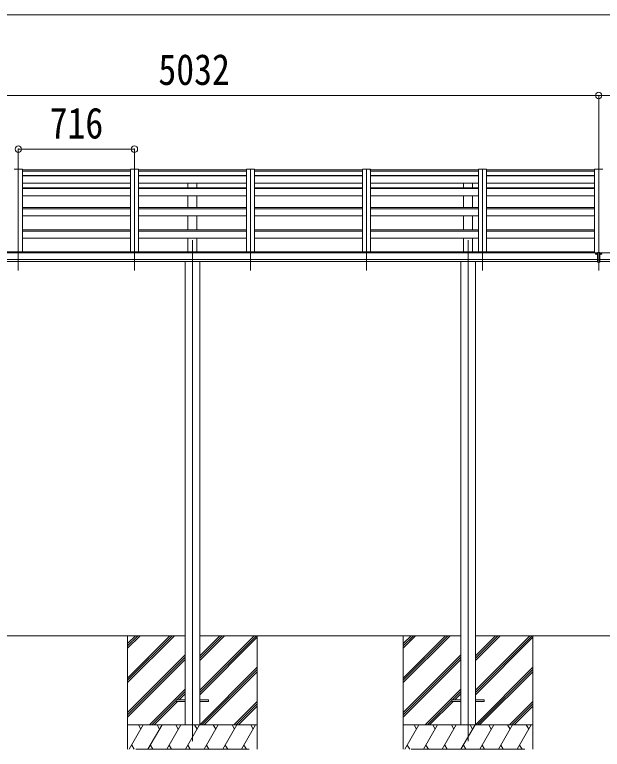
# Model space of a CAD drawing. Units: millimetres at full size, sheet at 1:40. Extents: x -11181 to 11305, y -7804 to 7716.
# Drawn here: x 739 to 4364, y -4439 to 88 of the extents above; entities that cross this region are included whole.
import ezdxf
from ezdxf.enums import TextEntityAlignment as Align

# ---------------------------------------------------------------- set-up
doc = ezdxf.new("R2010")
doc.units = ezdxf.units.MM
doc.header["$LTSCALE"] = 40
doc.header["$PDMODE"] = 32
doc.header["$PDSIZE"] = 40
for name, color, linetype, lineweight in [('0-0_0', 7, 'Continuous', 9), ('0-1_本体', 4, 'Continuous', 9), ('0-2_部品', 7, 'Continuous', 9), ('0-3_ELV2', 4, 'Continuous', 9), ('0-8_PARTS2', 2, 'Continuous', 9), ('0-A_寸法', 6, 'Continuous', 9)]:
    doc.layers.add(name, color=color, linetype=linetype, lineweight=lineweight)
doc.styles.add('ＭＳ ゴシック', font='')
doc.styles.get('ＭＳ ゴシック').set_extended_font_data('MS Gothic')

msp = doc.modelspace()

# ---------------------------------------------------------------- linework, layer by layer
at = {"layer": '0-0_0'}
for p, q in [((181.14, -3739.43), (1790.74, -3739.43)), ((1435.94, -3739.43), (1435.94, -4439.43)), ((1435.94, -4000.16), (1696.67, -3739.43)), ((1435.94, -4014.3), (1710.82, -3739.43)), ((1435.94, -4028.44), (1724.96, -3739.43)), ((1435.94, -3816.31), (1512.83, -3739.43)), ((1435.94, -3802.17), (1498.68, -3739.43)), ((1435.94, -3788.02), (1484.54, -3739.43)), ((1881.14, -3739.43), (3490.74, -3739.43)), ((1881.14, -4075.45), (2217.17, -3739.43)), ((1881.14, -4089.6), (2231.32, -3739.43)), ((1881.14, -3891.61), (2033.33, -3739.43)), ((1881.14, -3877.47), (2019.18, -3739.43)), ((1881.14, -3863.32), (2005.04, -3739.43)), ((1881.14, -4103.74), (2235.94, -3748.94)), ((2235.94, -3739.43), (2235.94, -4439.43)), ((3135.94, -3739.43), (3135.94, -4439.43)), ((3135.94, -4000.16), (3396.67, -3739.43)), ((3135.94, -4014.3), (3410.82, -3739.43)), ((3135.94, -4028.44), (3424.96, -3739.43)), ((3135.94, -3816.31), (3212.83, -3739.43)), ((3135.94, -3802.17), (3198.68, -3739.43)), ((3135.94, -3788.02), (3184.54, -3739.43)), ((3581.14, -3739.43), (4361.94, -3739.43)), ((3581.14, -4075.45), (3917.17, -3739.43)), ((3581.14, -4089.6), (3931.32, -3739.43)), ((3581.14, -3891.61), (3733.33, -3739.43)), ((3581.14, -3877.47), (3719.18, -3739.43)), ((3581.14, -3863.32), (3705.04, -3739.43)), ((3581.14, -4103.74), (3935.94, -3748.94)), ((3935.94, -3739.43), (3935.94, -4439.43)), ((5102.74, -3739.43), (4321.94, -3739.43)), ((1435.94, -4212.29), (1790.74, -3857.49)), ((1435.94, -4226.43), (1790.74, -3871.63)), ((1435.94, -4240.57), (1790.74, -3885.77)), ((3135.94, -4212.29), (3490.74, -3857.49)), ((3135.94, -4226.43), (3490.74, -3871.63)), ((3135.94, -4240.57), (3490.74, -3885.77)), ((1881.14, -4287.59), (2235.94, -3932.79)), ((3581.14, -4287.59), (3935.94, -3932.79)), ((1893.44, -4289.43), (2235.94, -3946.93)), ((1907.59, -4289.43), (2235.94, -3961.07)), ((3593.44, -4289.43), (3935.94, -3946.93)), ((3607.59, -4289.43), (3935.94, -3961.07)), ((1570.94, -4289.43), (1790.74, -4069.62)), ((3270.94, -4289.43), (3490.74, -4069.62)), ((1739.59, -4134.92), (1790.74, -4083.76)), ((1753.73, -4134.92), (1790.74, -4097.9)), ((3439.59, -4134.92), (3490.74, -4083.76)), ((3453.73, -4134.92), (3490.74, -4097.9)), ((1585.08, -4289.43), (1735.94, -4138.56)), ((1599.22, -4289.43), (1744.73, -4143.92)), ((2091.44, -4289.43), (2235.94, -4144.92)), ((2105.58, -4289.43), (2235.94, -4159.06)), ((3285.08, -4289.43), (3435.94, -4138.56)), ((3299.22, -4289.43), (3444.73, -4143.92)), ((3791.44, -4289.43), (3935.94, -4144.92)), ((3805.58, -4289.43), (3935.94, -4159.06)), ((2119.72, -4289.43), (2235.94, -4173.2)), ((3819.72, -4289.43), (3935.94, -4173.2)), ((2235.94, -4289.43), (1435.94, -4289.43)), ((1446.23, -4439.43), (1532.84, -4289.43)), ((1517.84, -4315.41), (1502.83, -4289.43)), ((1561.7, -4439.43), (1648.31, -4289.43)), ((1633.3, -4315.41), (1618.3, -4289.43)), ((1677.17, -4439.43), (1763.78, -4289.43)), ((1748.78, -4315.41), (1733.77, -4289.43)), ((1792.64, -4439.43), (1879.25, -4289.43)), ((1864.25, -4315.41), (1849.24, -4289.43)), ((1908.11, -4439.43), (1994.72, -4289.43)), ((1979.72, -4315.41), (1964.72, -4289.43)), ((2023.58, -4439.43), (2110.19, -4289.43)), ((2080.19, -4289.43), (2095.19, -4315.41)), ((2139.05, -4439.43), (2225.66, -4289.43)), ((2195.66, -4289.43), (2210.66, -4315.41)), ((3935.94, -4289.43), (3135.94, -4289.43)), ((3146.23, -4439.43), (3232.84, -4289.43)), ((3217.84, -4315.41), (3202.83, -4289.43)), ((3261.7, -4439.43), (3348.31, -4289.43)), ((3333.3, -4315.41), (3318.3, -4289.43)), ((3377.17, -4439.43), (3463.78, -4289.43)), ((3448.78, -4315.41), (3433.77, -4289.43)), ((3492.64, -4439.43), (3579.25, -4289.43)), ((3564.25, -4315.41), (3549.24, -4289.43)), ((3608.11, -4439.43), (3694.72, -4289.43)), ((3679.72, -4315.41), (3664.72, -4289.43)), ((3723.58, -4439.43), (3810.19, -4289.43)), ((3780.19, -4289.43), (3795.19, -4315.41)), ((3839.05, -4439.43), (3925.66, -4289.43)), ((3895.66, -4289.43), (3910.66, -4315.41)), ((1461.23, -4413.45), (1476.23, -4439.43)), ((1576.7, -4413.45), (1591.7, -4439.43)), ((1692.17, -4413.45), (1707.17, -4439.43)), ((1807.64, -4413.45), (1822.64, -4439.43)), ((1923.11, -4413.45), (1938.11, -4439.43)), ((2038.58, -4413.45), (2053.58, -4439.43)), ((2154.05, -4413.45), (2169.05, -4439.43)), ((3161.23, -4413.45), (3176.23, -4439.43)), ((3276.7, -4413.45), (3291.7, -4439.43)), ((3392.17, -4413.45), (3407.17, -4439.43)), ((3507.64, -4413.45), (3522.64, -4439.43)), ((3623.11, -4413.45), (3638.11, -4439.43)), ((3738.58, -4413.45), (3753.58, -4439.43)), ((3854.05, -4413.45), (3869.05, -4439.43)), ((1485.94, -4439.43), (2185.94, -4439.43)), ((3185.94, -4439.43), (3885.94, -4439.43))]:
    msp.add_line(p, q, dxfattribs=at)
at = {"layer": '0-1_本体'}
for p, q in [((786.94, -863.18), (736.94, -863.18)), ((786.94, -863.18), (786.94, -1373.3)), ((786.94, -876.18), (1452.94, -876.18)), ((786.94, -902.8), (1452.94, -902.8)), ((786.94, -905.33), (1452.94, -905.33)), ((1452.94, -863.18), (1452.94, -1373.3)), ((1502.94, -863.18), (1452.94, -863.18)), ((1502.94, -863.18), (1502.94, -1373.3)), ((1502.94, -876.18), (2168.94, -876.18)), ((1502.94, -902.8), (2168.94, -902.8)), ((1502.94, -905.33), (2168.94, -905.33)), ((2168.94, -863.18), (2168.94, -1373.3)), ((2218.94, -863.18), (2168.94, -863.18)), ((2218.94, -863.18), (2218.94, -1373.3)), ((2218.94, -876.18), (2884.94, -876.18)), ((2218.94, -902.8), (2884.94, -902.8)), ((2218.94, -905.33), (2884.94, -905.33)), ((2884.94, -863.18), (2884.94, -1373.3)), ((2934.94, -863.18), (2884.94, -863.18)), ((2934.94, -863.18), (2934.94, -1373.3)), ((2934.94, -876.18), (3600.94, -876.18)), ((2934.94, -902.8), (3600.94, -902.8)), ((2934.94, -905.33), (3600.94, -905.33)), ((3600.94, -863.18), (3600.94, -1373.3)), ((3650.94, -863.18), (3600.94, -863.18)), ((3650.94, -863.18), (3650.94, -1373.3)), ((3650.94, -876.18), (4316.94, -876.18)), ((3650.94, -902.8), (4316.94, -902.8)), ((3650.94, -905.33), (4316.94, -905.33)), ((4316.94, -863.18), (4316.94, -1379.83)), ((4352.24, -863.18), (4316.94, -863.18)), ((4331.64, -863.18), (4366.94, -863.18)), ((786.94, -950.08), (1452.94, -950.08)), ((1502.94, -950.08), (2168.94, -950.08)), ((1808.44, -978.23), (1808.44, -950.08)), ((1863.44, -978.23), (1863.44, -950.08)), ((2218.94, -950.08), (2884.94, -950.08)), ((2934.94, -950.08), (3600.94, -950.08)), ((3508.44, -978.23), (3508.44, -950.08)), ((3563.44, -978.23), (3563.44, -950.08)), ((3650.94, -950.08), (4316.94, -950.08)), ((786.94, -978.23), (1452.94, -978.23)), ((786.94, -983.2), (1452.94, -983.2)), ((1502.94, -978.23), (2168.94, -978.23)), ((1502.94, -983.2), (2168.94, -983.2)), ((2218.94, -978.23), (2884.94, -978.23)), ((2218.94, -983.2), (2884.94, -983.2)), ((2934.94, -978.23), (3600.94, -978.23)), ((2934.94, -983.2), (3600.94, -983.2)), ((3650.94, -978.23), (4316.94, -978.23)), ((3650.94, -983.2), (4316.94, -983.2)), ((786.94, -1027.41), (1452.94, -1027.41)), ((1502.94, -1027.41), (2168.94, -1027.41)), ((1808.44, -1100.93), (1808.44, -1027.41)), ((1863.44, -1100.93), (1863.44, -1027.41)), ((2218.94, -1027.41), (2884.94, -1027.41)), ((2934.94, -1027.41), (3600.94, -1027.41)), ((3508.44, -1100.93), (3508.44, -1027.41)), ((3563.44, -1100.93), (3563.44, -1027.41)), ((3650.94, -1027.41), (4316.94, -1027.41)), ((786.94, -1100.93), (1452.94, -1100.93)), ((786.94, -1107.83), (1452.94, -1107.83)), ((1502.94, -1100.93), (2168.94, -1100.93)), ((1502.94, -1107.83), (2168.94, -1107.83)), ((2218.94, -1100.93), (2884.94, -1100.93)), ((2218.94, -1107.83), (2884.94, -1107.83)), ((2934.94, -1100.93), (3600.94, -1100.93)), ((2934.94, -1107.83), (3600.94, -1107.83)), ((3650.94, -1100.93), (4316.94, -1100.93)), ((3650.94, -1107.83), (4316.94, -1107.83)), ((786.94, -1151.38), (1452.94, -1151.38)), ((1502.94, -1151.38), (2168.94, -1151.38)), ((1808.44, -1238.39), (1808.44, -1151.38)), ((1863.44, -1238.39), (1863.44, -1151.38)), ((2218.94, -1151.38), (2884.94, -1151.38)), ((2934.94, -1151.38), (3600.94, -1151.38)), ((3508.44, -1238.39), (3508.44, -1151.38)), ((3563.44, -1238.39), (3563.44, -1151.38)), ((3650.94, -1151.38), (4316.94, -1151.38)), ((786.94, -1238.39), (1452.94, -1238.39)), ((786.94, -1245.29), (1452.94, -1245.29)), ((1502.94, -1238.39), (2168.94, -1238.39)), ((1502.94, -1245.29), (2168.94, -1245.29)), ((2218.94, -1238.39), (2884.94, -1238.39)), ((2218.94, -1245.29), (2884.94, -1245.29)), ((2934.94, -1238.39), (3600.94, -1238.39)), ((2934.94, -1245.29), (3600.94, -1245.29)), ((3650.94, -1238.39), (4316.94, -1238.39)), ((3650.94, -1245.29), (4316.94, -1245.29)), ((786.94, -1288.84), (1452.94, -1288.84)), ((1502.94, -1288.84), (2168.94, -1288.84)), ((1808.44, -1373.5), (1808.44, -1288.84)), ((1863.44, -1373.5), (1863.44, -1288.84)), ((2218.94, -1288.84), (2884.94, -1288.84)), ((2934.94, -1288.84), (3600.94, -1288.84)), ((3508.44, -1373.5), (3508.44, -1288.84)), ((3563.44, -1373.5), (3563.44, -1288.84)), ((3650.94, -1288.84), (4316.94, -1288.84)), ((4335.44, -1379.83), (-663.56, -1379.83)), ((4311.94, -1373.3), (-640.06, -1373.3)), ((4311.94, -1379.83), (4311.94, -1373.3)), ((4348.44, -1379.83), (9347.44, -1379.83)), ((-663.56, -1421.43), (4335.44, -1421.43)), ((4335.44, -1433.28), (-663.56, -1433.21)), ((1790.74, -1433.37), (1790.74, -4289.44)), ((1881.14, -1433.37), (1881.14, -4289.44)), ((3490.74, -1433.37), (3490.74, -4289.44)), ((3581.14, -1433.37), (3581.14, -4289.44)), ((9347.44, -1421.43), (4348.44, -1421.43)), ((4348.44, -1433.28), (9347.44, -1433.21))]:
    msp.add_line(p, q, dxfattribs=at)
at = {"layer": '0-2_部品', "color": 4}
for p, q in [((1452.94, -867.47), (786.94, -867.47)), ((2168.94, -867.47), (1502.94, -867.47)), ((2880.02, -867.47), (2218.94, -867.47)), ((3600.94, -867.47), (2930.02, -867.47)), ((4316.94, -867.47), (3650.94, -867.47)), ((1735.94, -4134.93), (1735.94, -4143.93)), ((1735.94, -4134.93), (1790.94, -4134.93)), ((1735.94, -4143.93), (1790.94, -4143.93)), ((1880.94, -4134.93), (1935.94, -4134.93)), ((1880.94, -4143.93), (1935.94, -4143.93)), ((1935.94, -4134.93), (1935.94, -4143.93)), ((3435.94, -4134.93), (3435.94, -4143.93)), ((3435.94, -4134.93), (3490.94, -4134.93)), ((3435.94, -4143.93), (3490.94, -4143.93)), ((3580.94, -4134.93), (3635.94, -4134.93)), ((3580.94, -4143.93), (3635.94, -4143.93)), ((3635.94, -4134.93), (3635.94, -4143.93))]:
    msp.add_line(p, q, dxfattribs=at)
at = {"layer": '0-3_ELV2'}
for p, q in [((4327.47, -1385.02), (4327.47, -1386.68)), ((4327.47, -1385.92), (4328.47, -1385.92)), ((4328.47, -1386.68), (4328.47, -1385.02)), ((4329.47, -1385.78), (4330.47, -1385.78)), ((4335.45, -1377.34), (4335.44, -1436.2)), ((4354.42, -1385.78), (4353.42, -1385.78)), ((4355.42, -1385.02), (4355.42, -1386.68)), ((4355.42, -1385.92), (4356.42, -1385.92)), ((4356.42, -1386.68), (4356.42, -1385.02)), ((4335.44, -1423.04), (4348.45, -1423.04))]:
    msp.add_line(p, q, dxfattribs=at)
for points in [[(4326.47, -1384.88), (4325.47, -1384.88), (4325.47, -1385.78), (4326.47, -1385.78)], [(4328.47, -1383.98), (4328.47, -1383.08), (4327.47, -1383.08), (4327.47, -1383.98)], [(4327.47, -1386.68), (4327.47, -1387.58), (4328.47, -1387.58), (4328.47, -1386.68)], [(4330.47, -1385.78), (4330.47, -1384.88), (4329.47, -1384.88)], [(4335.45, -1377.34), (4348.45, -1377.34), (4348.45, -1436.2), (4335.44, -1436.2)], [(4353.42, -1385.78), (4353.42, -1384.88), (4354.42, -1384.88)], [(4355.42, -1383.98), (4355.42, -1383.08), (4356.42, -1383.08), (4356.42, -1383.98)], [(4356.42, -1386.68), (4356.42, -1387.58), (4355.42, -1387.58), (4355.42, -1386.68)], [(4357.42, -1384.88), (4358.42, -1384.88), (4358.42, -1385.78), (4357.42, -1385.78)]]:
    msp.add_lwpolyline(points, dxfattribs=at)
for centre, major_axis in [((4327.97, -1385.03), (5.9, 0)), ((4355.92, -1385.03), (-5.9, 0))]:
    msp.add_ellipse(centre, major_axis=major_axis, ratio=0.9, dxfattribs=at)
for centre, major_axis, start_param, end_param in [((4327.97, -1385.33), (5.9, 0), 6.2831853, 9.424778), ((4326.47, -1383.98), (-1, 0), 1.5707963, 3.1415927), ((4326.47, -1386.68), (1, 0), 6.2831853, 7.8539816), ((4326.47, -1385.02), (1, 0), 6.2831853, 6.9023328), ((4329.47, -1383.98), (1, 0), 3.1415927, 4.712389), ((4329.47, -1385.02), (-1, 0), 5.6640378, 6.2831853), ((4329.47, -1386.68), (-1, 0), 4.712389, 6.2831853), ((4355.92, -1385.33), (-5.9, 0), 3.1415927, 6.2831853), ((4354.42, -1383.98), (-1, 0), 1.5707963, 3.1415927), ((4354.42, -1386.68), (1, 0), 6.2831853, 7.8539816), ((4354.42, -1385.02), (1, 0), 6.2831853, 6.9023328), ((4357.42, -1383.98), (1, 0), 3.1415927, 4.712389), ((4357.42, -1385.02), (-1, 0), 5.6640378, 6.2831853), ((4357.42, -1386.68), (-1, 0), 4.712389, 6.2831853)]:
    msp.add_ellipse(centre, major_axis=major_axis, ratio=0.9, start_param=start_param, end_param=end_param, dxfattribs=at)
at = {"layer": '0-8_PARTS2'}
for p, q in [((761.94, -1489.36), (761.94, -863.18)), ((1477.94, -1489.36), (1477.94, -863.18)), ((2193.94, -1489.36), (2193.94, -863.18)), ((2909.94, -1489.36), (2909.94, -863.18)), ((3625.94, -1489.36), (3625.94, -863.18)), ((4341.94, -863.18), (4341.94, -1489.36)), ((1835.94, -1300.56), (1835.94, -4389.46)), ((3535.94, -1300.56), (3535.94, -4389.46))]:
    msp.add_line(p, q, dxfattribs=at)
at = {"layer": '0-A_寸法'}
for p, q in [((-690.06, 88.17), (9373.95, 88.17)), ((-670.06, -409.96), (4361.95, -409.96)), ((9353.95, -409.96), (4321.94, -409.96)), ((4341.94, -409.96), (4341.94, -864.61)), ((761.94, -740.09), (761.94, -864.61)), ((761.94, -740.09), (1477.94, -740.09)), ((1477.94, -740.09), (1477.94, -864.61))]:
    msp.add_line(p, q, dxfattribs=at)
for p in [(4341.94, -409.96), (761.94, -740.09), (1477.94, -740.09)]:
    msp.add_point(p, dxfattribs=at)

# ---------------------------------------------------------------- texts
at = {"layer": '0-A_寸法', "color": 7, "style": 'ＭＳ ゴシック', "width": 0.85}
for s, p in [('5032', (1625.94, -401.96)), ('716', (954.94, -732.09))]:
    msp.add_text(s, height=190.6, dxfattribs=at).set_placement(p, align=Align.BOTTOM_LEFT)

doc.saveas('drawing.dxf')
